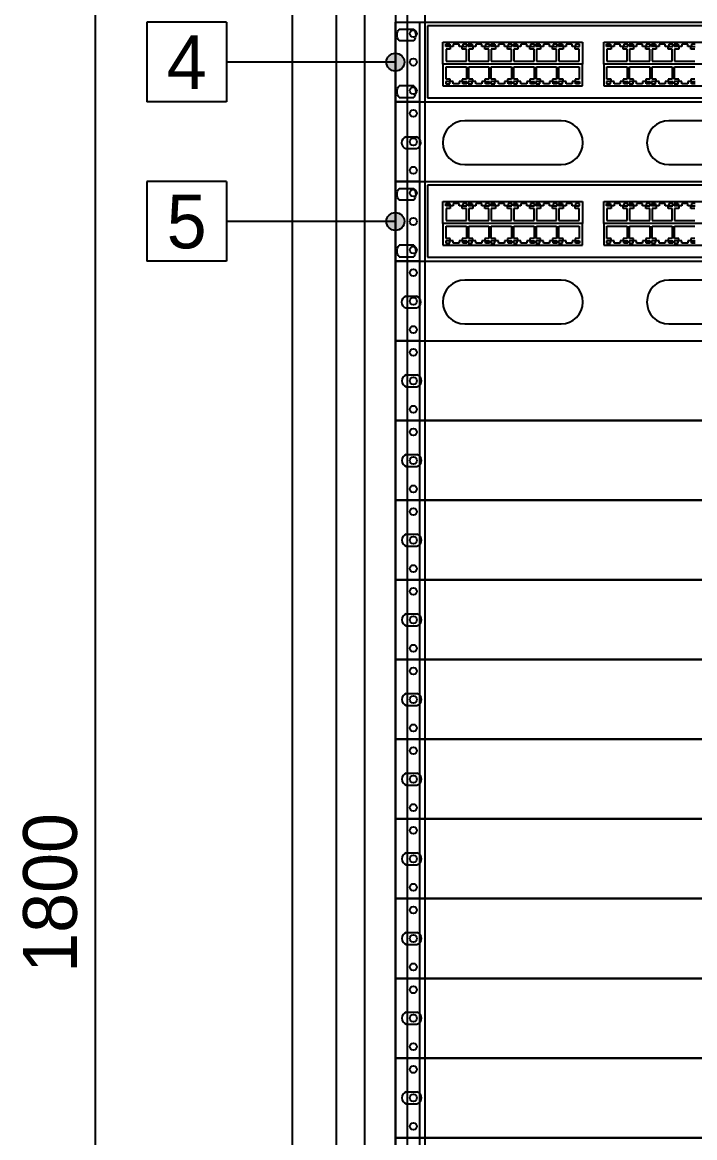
# Model space of a CAD drawing. Header units: millimetres. Extents: x 0 to 84100, y 0 to 29700.
# Drawn here: x 69925 to 72178, y 17294 to 21032 of the extents above; entities that cross this region are included whole.
import ezdxf
from ezdxf.enums import TextEntityAlignment as Align

# ---------------------------------------------------------------- set-up
doc = ezdxf.new("R2010")
doc.units = ezdxf.units.MM
doc.header["$LTSCALE"] = 1000
doc.layers.add('KEC-TEXT', color=6, linetype='Continuous')
doc.styles.add('나눔고딕', font='')
doc.styles.get('나눔고딕').set_extended_font_data('나눔고딕')

# ---------------------------------------------------------------- blocks, each defined once
blk = doc.blocks.new('RACK_36U')
at = {"color": 0}
for p, q in [((24.5, 1780), (24.5, 91.6)), ((40.15, 1757), (40.15, 129.3)), ((57.5, 1757), (57.5, 129.3)), ((73.95, 1757), (73.95, 129.3)), ((64, 1742.3), (64, 140.3)), ((71, 1341.8), (64, 1341.8)), ((71, 1297.3), (64, 1297.3)), ((71, 1252.8), (64, 1252.8)), ((71, 1208.3), (64, 1208.3)), ((71, 1163.8), (64, 1163.8)), ((71, 1119.3), (64, 1119.3)), ((71, 1074.8), (64, 1074.8)), ((71, 1030.3), (64, 1030.3)), ((71, 985.8), (64, 985.8)), ((71, 941.3), (64, 941.3)), ((71, 896.8), (64, 896.8)), ((71, 852.3), (64, 852.3)), ((71, 807.8), (64, 807.8)), ((71, 763.3), (64, 763.3))]:
    blk.add_line(p, q, dxfattribs=at)
for points in [[(0, 1800), (600, 1800), (600, 71.6), (0, 71.6)], [(57.5, 1386.3), (71, 1386.3), (71, 1341.8), (57.5, 1341.8)], [(57.5, 1341.8), (71, 1341.8), (71, 1297.3), (57.5, 1297.3)], [(57.5, 1297.3), (71, 1297.3), (71, 1252.8), (57.5, 1252.8)], [(57.5, 1252.8), (71, 1252.8), (71, 1208.3), (57.5, 1208.3)], [(57.5, 1208.3), (71, 1208.3), (71, 1163.8), (57.5, 1163.8)], [(57.5, 1163.8), (71, 1163.8), (71, 1119.3), (57.5, 1119.3)], [(57.5, 1119.3), (71, 1119.3), (71, 1074.8), (57.5, 1074.8)], [(57.5, 1074.8), (71, 1074.8), (71, 1030.3), (57.5, 1030.3)], [(57.5, 1030.3), (71, 1030.3), (71, 985.8), (57.5, 985.8)], [(57.5, 985.8), (71, 985.8), (71, 941.3), (57.5, 941.3)], [(57.5, 941.3), (71, 941.3), (71, 896.8), (57.5, 896.8)], [(57.5, 896.8), (71, 896.8), (71, 852.3), (57.5, 852.3)], [(57.5, 852.3), (71, 852.3), (71, 807.8), (57.5, 807.8)], [(57.5, 807.8), (71, 807.8), (71, 763.3), (57.5, 763.3)], [(57.5, 763.3), (71, 763.3), (71, 718.8), (57.5, 718.8)]]:
    blk.add_lwpolyline(points, close=True, dxfattribs=at)
for centre in [(67.5, 1379.95), (67.5, 1364.05), (67.5, 1348.15), (67.5, 1335.45), (67.5, 1319.55), (67.5, 1303.65), (67.5, 1290.95), (67.5, 1275.05), (67.5, 1259.15), (67.5, 1246.45), (67.5, 1230.55), (67.5, 1214.65), (67.5, 1201.95), (67.5, 1186.05), (67.5, 1170.15), (67.5, 1157.45), (67.5, 1141.55), (67.5, 1125.65), (67.5, 1112.95), (67.5, 1097.05), (67.5, 1081.15), (67.5, 1068.45), (67.5, 1052.55), (67.5, 1036.65), (67.5, 1023.95), (67.5, 1008.05), (67.5, 992.15), (67.5, 979.45), (67.5, 963.55), (67.5, 947.65), (67.5, 934.95), (67.5, 919.05), (67.5, 903.15), (67.5, 890.45), (67.5, 874.55), (67.5, 858.65), (67.5, 845.95), (67.5, 830.05), (67.5, 814.15), (67.5, 801.45), (67.5, 785.55), (67.5, 769.65)]:
    blk.add_circle(centre, 2, dxfattribs=at)
blk = doc.blocks.new('*U36')
at = {"color": 0, "lineweight": -3}
for p, q in [((0, 44.5), (0, 0)), ((2.04, 40.65), (10.26, 40.65)), ((57.67, 42.53), (17.91, 42.53)), ((17.91, 42.53), (17.91, 2.38)), ((466.09, 42.53), (57.67, 42.53)), ((10.26, 34.23), (2.04, 34.23)), ((26.5, 33.39), (104.42, 33.39)), ((26.5, 21.19), (26.5, 33.39)), ((28.1, 30.94), (28.1, 32.32)), ((28.1, 32.32), (30.29, 32.32)), ((30.29, 32.32), (30.29, 30.94)), ((35.68, 32.32), (32.32, 32.32)), ((32.32, 32.32), (32.32, 30.94)), ((35.68, 30.94), (35.68, 32.32)), ((39.89, 32.32), (37.7, 32.32)), ((37.7, 32.32), (37.7, 30.94)), ((39.89, 30.94), (39.89, 32.32)), ((40.69, 30.94), (40.69, 32.32)), ((40.69, 32.32), (42.87, 32.32)), ((42.87, 32.32), (42.87, 30.94)), ((48.26, 32.32), (44.9, 32.32)), ((44.9, 32.32), (44.9, 30.94)), ((48.26, 30.94), (48.26, 32.32)), ((52.47, 32.32), (50.29, 32.32)), ((50.29, 32.32), (50.29, 30.94)), ((52.47, 30.94), (52.47, 32.32)), ((53.28, 30.94), (53.28, 32.32)), ((53.28, 32.32), (55.46, 32.32)), ((55.46, 32.32), (55.46, 30.94)), ((60.85, 32.32), (57.49, 32.32)), ((57.49, 32.32), (57.49, 30.94)), ((60.85, 30.94), (60.85, 32.32)), ((65.06, 32.32), (62.88, 32.32)), ((62.88, 32.32), (62.88, 30.94)), ((65.06, 30.94), (65.06, 32.32)), ((65.86, 30.94), (65.86, 32.32)), ((65.86, 32.32), (68.05, 32.32)), ((68.05, 32.32), (68.05, 30.94)), ((73.43, 32.32), (70.07, 32.32)), ((70.07, 32.32), (70.07, 30.94)), ((73.43, 30.94), (73.43, 32.32)), ((77.65, 32.32), (75.46, 32.32)), ((75.46, 32.32), (75.46, 30.94)), ((77.65, 30.94), (77.65, 32.32)), ((78.45, 30.94), (78.45, 32.32)), ((78.45, 32.32), (80.63, 32.32)), ((80.63, 32.32), (80.63, 30.94)), ((86.02, 32.32), (82.66, 32.32)), ((82.66, 32.32), (82.66, 30.94)), ((86.02, 30.94), (86.02, 32.32)), ((90.23, 32.32), (88.05, 32.32)), ((88.05, 32.32), (88.05, 30.94)), ((90.23, 30.94), (90.23, 32.32)), ((91.03, 30.94), (91.03, 32.32)), ((91.03, 32.32), (93.22, 32.32)), ((93.22, 32.32), (93.22, 30.94)), ((98.61, 32.32), (95.25, 32.32)), ((95.25, 32.32), (95.25, 30.94)), ((98.61, 30.94), (98.61, 32.32)), ((102.82, 32.32), (100.63, 32.32)), ((100.63, 32.32), (100.63, 30.94)), ((102.82, 30.94), (102.82, 32.32)), ((104.42, 33.39), (104.42, 21.19)), ((116.28, 33.39), (194.2, 33.39)), ((116.28, 21.19), (116.28, 33.39)), ((117.88, 30.94), (117.88, 32.32)), ((117.88, 32.32), (120.07, 32.32)), ((120.07, 32.32), (120.07, 30.94)), ((125.45, 32.32), (122.1, 32.32)), ((122.1, 32.32), (122.1, 30.94)), ((125.45, 30.94), (125.45, 32.32)), ((129.67, 32.32), (127.48, 32.32)), ((127.48, 32.32), (127.48, 30.94)), ((129.67, 30.94), (129.67, 32.32)), ((130.47, 30.94), (130.47, 32.32)), ((130.47, 32.32), (132.65, 32.32)), ((132.65, 32.32), (132.65, 30.94)), ((138.04, 32.32), (134.68, 32.32)), ((134.68, 32.32), (134.68, 30.94)), ((138.04, 30.94), (138.04, 32.32)), ((142.25, 32.32), (140.07, 32.32)), ((140.07, 32.32), (140.07, 30.94)), ((142.25, 30.94), (142.25, 32.32)), ((143.05, 30.94), (143.05, 32.32)), ((143.05, 32.32), (145.24, 32.32)), ((145.24, 32.32), (145.24, 30.94)), ((150.63, 32.32), (147.27, 32.32)), ((147.27, 32.32), (147.27, 30.94)), ((150.63, 30.94), (150.63, 32.32)), ((154.84, 32.32), (152.66, 32.32)), ((152.66, 32.32), (152.66, 30.94)), ((154.84, 30.94), (154.84, 32.32)), ((155.64, 30.94), (155.64, 32.32)), ((155.64, 32.32), (157.82, 32.32)), ((157.82, 32.32), (157.82, 30.94)), ((163.21, 32.32), (159.85, 32.32)), ((159.85, 32.32), (159.85, 30.94)), ((163.21, 30.94), (163.21, 32.32)), ((167.42, 32.32), (165.24, 32.32)), ((165.24, 32.32), (165.24, 30.94)), ((30.29, 30.94), (28.1, 30.94)), ((28.34, 29.56), (28.34, 22.84)), ((30.64, 29.56), (28.34, 29.56)), ((32.32, 30.94), (30.64, 30.94)), ((30.64, 30.94), (30.64, 29.56)), ((37.35, 30.94), (35.68, 30.94)), ((37.35, 29.56), (37.35, 30.94)), ((39.65, 29.56), (37.35, 29.56)), ((37.7, 30.94), (39.89, 30.94)), ((39.65, 22.84), (39.65, 29.56)), ((42.87, 30.94), (40.69, 30.94)), ((40.93, 29.56), (40.93, 22.84)), ((43.22, 29.56), (40.93, 29.56)), ((44.9, 30.94), (43.22, 30.94)), ((43.22, 30.94), (43.22, 29.56)), ((49.94, 30.94), (48.26, 30.94)), ((49.94, 29.56), (49.94, 30.94)), ((52.24, 29.56), (49.94, 29.56)), ((50.29, 30.94), (52.47, 30.94)), ((52.24, 22.84), (52.24, 29.56)), ((55.46, 30.94), (53.28, 30.94)), ((53.51, 29.56), (53.51, 22.84)), ((55.81, 29.56), (53.51, 29.56)), ((57.49, 30.94), (55.81, 30.94)), ((55.81, 30.94), (55.81, 29.56)), ((62.53, 30.94), (60.85, 30.94)), ((62.53, 29.56), (62.53, 30.94)), ((64.82, 29.56), (62.53, 29.56)), ((62.88, 30.94), (65.06, 30.94)), ((64.82, 22.84), (64.82, 29.56)), ((68.05, 30.94), (65.86, 30.94)), ((66.1, 29.56), (66.1, 22.84)), ((68.4, 29.56), (66.1, 29.56)), ((70.07, 30.94), (68.4, 30.94)), ((68.4, 30.94), (68.4, 29.56)), ((75.11, 30.94), (73.43, 30.94)), ((75.11, 29.56), (75.11, 30.94)), ((77.41, 29.56), (75.11, 29.56)), ((75.46, 30.94), (77.65, 30.94)), ((77.41, 22.84), (77.41, 29.56)), ((80.63, 30.94), (78.45, 30.94)), ((78.68, 29.56), (78.68, 22.84)), ((80.98, 29.56), (78.68, 29.56)), ((82.66, 30.94), (80.98, 30.94)), ((80.98, 30.94), (80.98, 29.56)), ((87.7, 30.94), (86.02, 30.94)), ((87.7, 29.56), (87.7, 30.94)), ((90, 29.56), (87.7, 29.56)), ((88.05, 30.94), (90.23, 30.94)), ((90, 22.84), (90, 29.56)), ((93.22, 30.94), (91.03, 30.94)), ((91.27, 29.56), (91.27, 22.84)), ((93.57, 29.56), (91.27, 29.56)), ((95.25, 30.94), (93.57, 30.94)), ((93.57, 30.94), (93.57, 29.56)), ((100.29, 30.94), (98.61, 30.94)), ((100.29, 29.56), (100.29, 30.94)), ((102.58, 29.56), (100.29, 29.56)), ((100.63, 30.94), (102.82, 30.94)), ((102.58, 22.84), (102.58, 29.56)), ((120.07, 30.94), (117.88, 30.94)), ((118.12, 29.56), (118.12, 22.84)), ((120.42, 29.56), (118.12, 29.56)), ((122.1, 30.94), (120.42, 30.94)), ((120.42, 30.94), (120.42, 29.56)), ((127.13, 30.94), (125.45, 30.94)), ((127.13, 29.56), (127.13, 30.94)), ((129.43, 29.56), (127.13, 29.56)), ((127.48, 30.94), (129.67, 30.94)), ((129.43, 22.84), (129.43, 29.56)), ((132.65, 30.94), (130.47, 30.94)), ((130.7, 29.56), (130.7, 22.84)), ((133, 29.56), (130.7, 29.56)), ((134.68, 30.94), (133, 30.94)), ((133, 30.94), (133, 29.56)), ((139.72, 30.94), (138.04, 30.94)), ((139.72, 29.56), (139.72, 30.94)), ((142.02, 29.56), (139.72, 29.56)), ((140.07, 30.94), (142.25, 30.94)), ((142.02, 22.84), (142.02, 29.56)), ((145.24, 30.94), (143.05, 30.94)), ((143.29, 29.56), (143.29, 22.84)), ((145.59, 29.56), (143.29, 29.56)), ((147.27, 30.94), (145.59, 30.94)), ((145.59, 30.94), (145.59, 29.56)), ((152.31, 30.94), (150.63, 30.94)), ((152.31, 29.56), (152.31, 30.94)), ((154.6, 29.56), (152.31, 29.56)), ((152.66, 30.94), (154.84, 30.94)), ((154.6, 22.84), (154.6, 29.56)), ((157.82, 30.94), (155.64, 30.94)), ((155.88, 29.56), (155.88, 22.84)), ((158.17, 29.56), (155.88, 29.56)), ((159.85, 30.94), (158.17, 30.94)), ((158.17, 30.94), (158.17, 29.56)), ((164.89, 30.94), (163.21, 30.94)), ((164.89, 29.56), (164.89, 30.94)), ((167.19, 29.56), (164.89, 29.56)), ((165.24, 30.94), (167.42, 30.94)), ((104.42, 21.19), (26.5, 21.19)), ((104.42, 21.19), (26.5, 21.19)), ((26.5, 21.19), (26.5, 9)), ((28.34, 22.84), (39.65, 22.84)), ((28.34, 12.82), (28.34, 19.55)), ((28.34, 19.55), (39.65, 19.55)), ((39.65, 19.55), (39.65, 12.82)), ((40.93, 22.84), (52.24, 22.84)), ((40.93, 12.82), (40.93, 19.55)), ((40.93, 19.55), (52.24, 19.55)), ((52.24, 19.55), (52.24, 12.82)), ((53.51, 22.84), (64.82, 22.84)), ((53.51, 12.82), (53.51, 19.55)), ((53.51, 19.55), (64.82, 19.55)), ((64.82, 19.55), (64.82, 12.82)), ((66.1, 22.84), (77.41, 22.84)), ((66.1, 12.82), (66.1, 19.55)), ((66.1, 19.55), (77.41, 19.55)), ((77.41, 19.55), (77.41, 12.82)), ((78.68, 22.84), (90, 22.84)), ((78.68, 12.82), (78.68, 19.55)), ((78.68, 19.55), (90, 19.55)), ((90, 19.55), (90, 12.82)), ((91.27, 22.84), (102.58, 22.84)), ((91.27, 12.82), (91.27, 19.55)), ((91.27, 19.55), (102.58, 19.55)), ((102.58, 19.55), (102.58, 12.82)), ((104.42, 9), (104.42, 21.19)), ((194.2, 21.19), (116.28, 21.19)), ((194.2, 21.19), (116.28, 21.19)), ((116.28, 21.19), (116.28, 9)), ((118.12, 22.84), (129.43, 22.84)), ((118.12, 12.82), (118.12, 19.55)), ((118.12, 19.55), (129.43, 19.55)), ((129.43, 19.55), (129.43, 12.82)), ((130.7, 22.84), (142.02, 22.84)), ((130.7, 12.82), (130.7, 19.55)), ((130.7, 19.55), (142.02, 19.55)), ((142.02, 19.55), (142.02, 12.82)), ((143.29, 22.84), (154.6, 22.84)), ((143.29, 12.82), (143.29, 19.55)), ((143.29, 19.55), (154.6, 19.55)), ((154.6, 19.55), (154.6, 12.82)), ((155.88, 22.84), (167.19, 22.84)), ((155.88, 12.82), (155.88, 19.55)), ((155.88, 19.55), (167.19, 19.55)), ((30.64, 12.82), (28.34, 12.82)), ((30.64, 11.45), (30.64, 12.82)), ((39.65, 12.82), (37.35, 12.82)), ((37.35, 12.82), (37.35, 11.45)), ((43.22, 12.82), (40.93, 12.82)), ((43.22, 11.45), (43.22, 12.82)), ((52.24, 12.82), (49.94, 12.82)), ((49.94, 12.82), (49.94, 11.45)), ((55.81, 12.82), (53.51, 12.82)), ((55.81, 11.45), (55.81, 12.82)), ((64.82, 12.82), (62.53, 12.82)), ((62.53, 12.82), (62.53, 11.45)), ((68.4, 12.82), (66.1, 12.82)), ((68.4, 11.45), (68.4, 12.82)), ((77.41, 12.82), (75.11, 12.82)), ((75.11, 12.82), (75.11, 11.45)), ((80.98, 12.82), (78.68, 12.82)), ((80.98, 11.45), (80.98, 12.82)), ((90, 12.82), (87.7, 12.82)), ((87.7, 12.82), (87.7, 11.45)), ((93.57, 12.82), (91.27, 12.82)), ((93.57, 11.45), (93.57, 12.82)), ((102.58, 12.82), (100.29, 12.82)), ((100.29, 12.82), (100.29, 11.45)), ((120.42, 12.82), (118.12, 12.82)), ((120.42, 11.45), (120.42, 12.82)), ((129.43, 12.82), (127.13, 12.82)), ((127.13, 12.82), (127.13, 11.45)), ((133, 12.82), (130.7, 12.82)), ((133, 11.45), (133, 12.82)), ((142.02, 12.82), (139.72, 12.82)), ((139.72, 12.82), (139.72, 11.45)), ((145.59, 12.82), (143.29, 12.82)), ((145.59, 11.45), (145.59, 12.82)), ((154.6, 12.82), (152.31, 12.82)), ((152.31, 12.82), (152.31, 11.45)), ((158.17, 12.82), (155.88, 12.82)), ((158.17, 11.45), (158.17, 12.82)), ((167.19, 12.82), (164.89, 12.82)), ((164.89, 12.82), (164.89, 11.45)), ((10.26, 8.96), (2.04, 8.96)), ((26.5, 9), (104.42, 9)), ((30.29, 11.45), (28.1, 11.45)), ((28.1, 11.45), (28.1, 10.07)), ((28.1, 10.07), (30.29, 10.07)), ((30.29, 10.07), (30.29, 11.45)), ((32.32, 11.45), (30.64, 11.45)), ((32.32, 10.07), (32.32, 11.45)), ((35.68, 10.07), (32.32, 10.07)), ((37.35, 11.45), (35.68, 11.45)), ((35.68, 11.45), (35.68, 10.07)), ((37.7, 11.45), (39.89, 11.45)), ((37.7, 10.07), (37.7, 11.45)), ((39.89, 10.07), (37.7, 10.07)), ((39.89, 11.45), (39.89, 10.07)), ((42.87, 11.45), (40.69, 11.45)), ((40.69, 11.45), (40.69, 10.07)), ((40.69, 10.07), (42.87, 10.07)), ((42.87, 10.07), (42.87, 11.45)), ((44.9, 11.45), (43.22, 11.45)), ((44.9, 10.07), (44.9, 11.45)), ((48.26, 10.07), (44.9, 10.07)), ((49.94, 11.45), (48.26, 11.45)), ((48.26, 11.45), (48.26, 10.07)), ((50.29, 11.45), (52.47, 11.45)), ((50.29, 10.07), (50.29, 11.45)), ((52.47, 10.07), (50.29, 10.07)), ((52.47, 11.45), (52.47, 10.07)), ((55.46, 11.45), (53.28, 11.45)), ((53.28, 11.45), (53.28, 10.07)), ((53.28, 10.07), (55.46, 10.07)), ((55.46, 10.07), (55.46, 11.45)), ((57.49, 11.45), (55.81, 11.45)), ((57.49, 10.07), (57.49, 11.45)), ((60.85, 10.07), (57.49, 10.07)), ((62.53, 11.45), (60.85, 11.45)), ((60.85, 11.45), (60.85, 10.07)), ((62.88, 11.45), (65.06, 11.45)), ((62.88, 10.07), (62.88, 11.45)), ((65.06, 10.07), (62.88, 10.07)), ((65.06, 11.45), (65.06, 10.07)), ((68.05, 11.45), (65.86, 11.45)), ((65.86, 11.45), (65.86, 10.07)), ((65.86, 10.07), (68.05, 10.07)), ((68.05, 10.07), (68.05, 11.45)), ((70.07, 11.45), (68.4, 11.45)), ((70.07, 10.07), (70.07, 11.45)), ((73.43, 10.07), (70.07, 10.07)), ((75.11, 11.45), (73.43, 11.45)), ((73.43, 11.45), (73.43, 10.07)), ((75.46, 11.45), (77.65, 11.45)), ((75.46, 10.07), (75.46, 11.45)), ((77.65, 10.07), (75.46, 10.07)), ((77.65, 11.45), (77.65, 10.07)), ((80.63, 11.45), (78.45, 11.45)), ((78.45, 11.45), (78.45, 10.07)), ((78.45, 10.07), (80.63, 10.07)), ((80.63, 10.07), (80.63, 11.45)), ((82.66, 11.45), (80.98, 11.45)), ((82.66, 10.07), (82.66, 11.45)), ((86.02, 10.07), (82.66, 10.07)), ((87.7, 11.45), (86.02, 11.45)), ((86.02, 11.45), (86.02, 10.07)), ((88.05, 11.45), (90.23, 11.45)), ((88.05, 10.07), (88.05, 11.45)), ((90.23, 10.07), (88.05, 10.07)), ((90.23, 11.45), (90.23, 10.07)), ((93.22, 11.45), (91.03, 11.45)), ((91.03, 11.45), (91.03, 10.07)), ((91.03, 10.07), (93.22, 10.07)), ((93.22, 10.07), (93.22, 11.45)), ((95.25, 11.45), (93.57, 11.45)), ((95.25, 10.07), (95.25, 11.45)), ((98.61, 10.07), (95.25, 10.07)), ((100.29, 11.45), (98.61, 11.45)), ((98.61, 11.45), (98.61, 10.07)), ((100.63, 11.45), (102.82, 11.45)), ((100.63, 10.07), (100.63, 11.45)), ((102.82, 10.07), (100.63, 10.07)), ((102.82, 11.45), (102.82, 10.07)), ((116.28, 9), (194.2, 9)), ((120.07, 11.45), (117.88, 11.45)), ((117.88, 11.45), (117.88, 10.07)), ((117.88, 10.07), (120.07, 10.07)), ((120.07, 10.07), (120.07, 11.45)), ((122.1, 11.45), (120.42, 11.45)), ((122.1, 10.07), (122.1, 11.45)), ((125.45, 10.07), (122.1, 10.07)), ((127.13, 11.45), (125.45, 11.45)), ((125.45, 11.45), (125.45, 10.07)), ((127.48, 11.45), (129.67, 11.45)), ((127.48, 10.07), (127.48, 11.45)), ((129.67, 10.07), (127.48, 10.07)), ((129.67, 11.45), (129.67, 10.07)), ((132.65, 11.45), (130.47, 11.45)), ((130.47, 11.45), (130.47, 10.07)), ((130.47, 10.07), (132.65, 10.07)), ((132.65, 10.07), (132.65, 11.45)), ((134.68, 11.45), (133, 11.45)), ((134.68, 10.07), (134.68, 11.45)), ((138.04, 10.07), (134.68, 10.07)), ((139.72, 11.45), (138.04, 11.45)), ((138.04, 11.45), (138.04, 10.07)), ((140.07, 11.45), (142.25, 11.45)), ((140.07, 10.07), (140.07, 11.45)), ((142.25, 10.07), (140.07, 10.07)), ((142.25, 11.45), (142.25, 10.07)), ((145.24, 11.45), (143.05, 11.45)), ((143.05, 11.45), (143.05, 10.07)), ((143.05, 10.07), (145.24, 10.07)), ((145.24, 10.07), (145.24, 11.45)), ((147.27, 11.45), (145.59, 11.45)), ((147.27, 10.07), (147.27, 11.45)), ((150.63, 10.07), (147.27, 10.07)), ((152.31, 11.45), (150.63, 11.45)), ((150.63, 11.45), (150.63, 10.07)), ((152.66, 11.45), (154.84, 11.45)), ((152.66, 10.07), (152.66, 11.45)), ((154.84, 10.07), (152.66, 10.07)), ((154.84, 11.45), (154.84, 10.07)), ((157.82, 11.45), (155.64, 11.45)), ((155.64, 11.45), (155.64, 10.07)), ((155.64, 10.07), (157.82, 10.07)), ((157.82, 10.07), (157.82, 11.45)), ((159.85, 11.45), (158.17, 11.45)), ((159.85, 10.07), (159.85, 11.45)), ((163.21, 10.07), (159.85, 10.07)), ((164.89, 11.45), (163.21, 11.45)), ((163.21, 11.45), (163.21, 10.07)), ((165.24, 11.45), (167.42, 11.45)), ((165.24, 10.07), (165.24, 11.45)), ((167.42, 10.07), (165.24, 10.07)), ((2.04, 2.54), (10.26, 2.54)), ((17.91, 2.38), (466.09, 2.38))]:
    blk.add_line(p, q, dxfattribs=at)
at = {"color": 0}
for p, q in [((0, 44.5), (485, 44.5)), ((0, 0), (485, 0))]:
    blk.add_line(p, q, dxfattribs=at)
at = {"color": 0, "lineweight": -3, "extrusion": (0, 0, -1)}
for centre, major_axis, start_param, end_param in [((6.15, 37.44), (-5.21, 0), -0.663497, 0.662249), ((6.15, 37.44), (5.21, 0), -0.662187, 0.663558), ((6.15, 5.75), (5.21, 0), 2.479192, 3.804938), ((6.15, 5.75), (-5.21, 0), 2.478201, 3.803946)]:
    blk.add_ellipse(centre, major_axis=major_axis, ratio=1, start_param=start_param, end_param=end_param, dxfattribs=at)
blk = doc.blocks.new('*U21')
at = {"color": 0, "lineweight": -3}
for p, q in [((0, 44.5), (0, 0)), ((2.04, 40.65), (10.26, 40.65)), ((57.67, 42.53), (17.91, 42.53)), ((17.91, 42.53), (17.91, 2.38)), ((466.09, 42.53), (57.67, 42.53)), ((10.26, 34.23), (2.04, 34.23)), ((10.26, 8.96), (2.04, 8.96)), ((2.04, 2.54), (10.26, 2.54)), ((17.91, 2.38), (466.09, 2.38))]:
    blk.add_line(p, q, dxfattribs=at)
at = {"color": 0}
for p, q in [((0, 44.5), (485, 44.5)), ((26.5, 33.39), (104.42, 33.39)), ((26.5, 21.19), (26.5, 33.39)), ((28.1, 30.94), (28.1, 32.32)), ((28.1, 32.32), (30.29, 32.32)), ((30.29, 32.32), (30.29, 30.94)), ((35.68, 32.32), (32.32, 32.32)), ((32.32, 32.32), (32.32, 30.94)), ((35.68, 30.94), (35.68, 32.32)), ((39.89, 32.32), (37.7, 32.32)), ((37.7, 32.32), (37.7, 30.94)), ((39.89, 30.94), (39.89, 32.32)), ((40.69, 30.94), (40.69, 32.32)), ((40.69, 32.32), (42.87, 32.32)), ((42.87, 32.32), (42.87, 30.94)), ((48.26, 32.32), (44.9, 32.32)), ((44.9, 32.32), (44.9, 30.94)), ((48.26, 30.94), (48.26, 32.32)), ((52.47, 32.32), (50.29, 32.32)), ((50.29, 32.32), (50.29, 30.94)), ((52.47, 30.94), (52.47, 32.32)), ((53.28, 30.94), (53.28, 32.32)), ((53.28, 32.32), (55.46, 32.32)), ((55.46, 32.32), (55.46, 30.94)), ((60.85, 32.32), (57.49, 32.32)), ((57.49, 32.32), (57.49, 30.94)), ((60.85, 30.94), (60.85, 32.32)), ((65.06, 32.32), (62.88, 32.32)), ((62.88, 32.32), (62.88, 30.94)), ((65.06, 30.94), (65.06, 32.32)), ((65.86, 30.94), (65.86, 32.32)), ((65.86, 32.32), (68.05, 32.32)), ((68.05, 32.32), (68.05, 30.94)), ((73.43, 32.32), (70.07, 32.32)), ((70.07, 32.32), (70.07, 30.94)), ((73.43, 30.94), (73.43, 32.32)), ((77.65, 32.32), (75.46, 32.32)), ((75.46, 32.32), (75.46, 30.94)), ((77.65, 30.94), (77.65, 32.32)), ((78.45, 30.94), (78.45, 32.32)), ((78.45, 32.32), (80.63, 32.32)), ((80.63, 32.32), (80.63, 30.94)), ((86.02, 32.32), (82.66, 32.32)), ((82.66, 32.32), (82.66, 30.94)), ((86.02, 30.94), (86.02, 32.32)), ((90.23, 32.32), (88.05, 32.32)), ((88.05, 32.32), (88.05, 30.94)), ((90.23, 30.94), (90.23, 32.32)), ((91.03, 30.94), (91.03, 32.32)), ((91.03, 32.32), (93.22, 32.32)), ((93.22, 32.32), (93.22, 30.94)), ((98.61, 32.32), (95.25, 32.32)), ((95.25, 32.32), (95.25, 30.94)), ((98.61, 30.94), (98.61, 32.32)), ((102.82, 32.32), (100.63, 32.32)), ((100.63, 32.32), (100.63, 30.94)), ((102.82, 30.94), (102.82, 32.32)), ((104.42, 33.39), (104.42, 21.19)), ((116.28, 33.39), (194.2, 33.39)), ((116.28, 21.19), (116.28, 33.39)), ((117.88, 30.94), (117.88, 32.32)), ((117.88, 32.32), (120.07, 32.32)), ((120.07, 32.32), (120.07, 30.94)), ((125.45, 32.32), (122.1, 32.32)), ((122.1, 32.32), (122.1, 30.94)), ((125.45, 30.94), (125.45, 32.32)), ((129.67, 32.32), (127.48, 32.32)), ((127.48, 32.32), (127.48, 30.94)), ((129.67, 30.94), (129.67, 32.32)), ((130.47, 30.94), (130.47, 32.32)), ((130.47, 32.32), (132.65, 32.32)), ((132.65, 32.32), (132.65, 30.94)), ((138.04, 32.32), (134.68, 32.32)), ((134.68, 32.32), (134.68, 30.94)), ((138.04, 30.94), (138.04, 32.32)), ((142.25, 32.32), (140.07, 32.32)), ((140.07, 32.32), (140.07, 30.94)), ((142.25, 30.94), (142.25, 32.32)), ((143.05, 30.94), (143.05, 32.32)), ((143.05, 32.32), (145.24, 32.32)), ((145.24, 32.32), (145.24, 30.94)), ((150.63, 32.32), (147.27, 32.32)), ((147.27, 32.32), (147.27, 30.94)), ((150.63, 30.94), (150.63, 32.32)), ((154.84, 32.32), (152.66, 32.32)), ((152.66, 32.32), (152.66, 30.94)), ((154.84, 30.94), (154.84, 32.32)), ((155.64, 30.94), (155.64, 32.32)), ((155.64, 32.32), (157.82, 32.32)), ((157.82, 32.32), (157.82, 30.94)), ((163.21, 32.32), (159.85, 32.32)), ((159.85, 32.32), (159.85, 30.94)), ((163.21, 30.94), (163.21, 32.32)), ((167.42, 32.32), (165.24, 32.32)), ((165.24, 32.32), (165.24, 30.94)), ((30.29, 30.94), (28.1, 30.94)), ((28.34, 29.56), (28.34, 22.84)), ((30.64, 29.56), (28.34, 29.56)), ((32.32, 30.94), (30.64, 30.94)), ((30.64, 30.94), (30.64, 29.56)), ((37.35, 30.94), (35.68, 30.94)), ((37.35, 29.56), (37.35, 30.94)), ((39.65, 29.56), (37.35, 29.56)), ((37.7, 30.94), (39.89, 30.94)), ((39.65, 22.84), (39.65, 29.56)), ((42.87, 30.94), (40.69, 30.94)), ((40.93, 29.56), (40.93, 22.84)), ((43.22, 29.56), (40.93, 29.56)), ((44.9, 30.94), (43.22, 30.94)), ((43.22, 30.94), (43.22, 29.56)), ((49.94, 30.94), (48.26, 30.94)), ((49.94, 29.56), (49.94, 30.94)), ((52.24, 29.56), (49.94, 29.56)), ((50.29, 30.94), (52.47, 30.94)), ((52.24, 22.84), (52.24, 29.56)), ((55.46, 30.94), (53.28, 30.94)), ((53.51, 29.56), (53.51, 22.84)), ((55.81, 29.56), (53.51, 29.56)), ((57.49, 30.94), (55.81, 30.94)), ((55.81, 30.94), (55.81, 29.56)), ((62.53, 30.94), (60.85, 30.94)), ((62.53, 29.56), (62.53, 30.94)), ((64.82, 29.56), (62.53, 29.56)), ((62.88, 30.94), (65.06, 30.94)), ((64.82, 22.84), (64.82, 29.56)), ((68.05, 30.94), (65.86, 30.94)), ((66.1, 29.56), (66.1, 22.84)), ((68.4, 29.56), (66.1, 29.56)), ((70.07, 30.94), (68.4, 30.94)), ((68.4, 30.94), (68.4, 29.56)), ((75.11, 30.94), (73.43, 30.94)), ((75.11, 29.56), (75.11, 30.94)), ((77.41, 29.56), (75.11, 29.56)), ((75.46, 30.94), (77.65, 30.94)), ((77.41, 22.84), (77.41, 29.56)), ((80.63, 30.94), (78.45, 30.94)), ((78.68, 29.56), (78.68, 22.84)), ((80.98, 29.56), (78.68, 29.56)), ((82.66, 30.94), (80.98, 30.94)), ((80.98, 30.94), (80.98, 29.56)), ((87.7, 30.94), (86.02, 30.94)), ((87.7, 29.56), (87.7, 30.94)), ((90, 29.56), (87.7, 29.56)), ((88.05, 30.94), (90.23, 30.94)), ((90, 22.84), (90, 29.56)), ((93.22, 30.94), (91.03, 30.94)), ((91.27, 29.56), (91.27, 22.84)), ((93.57, 29.56), (91.27, 29.56)), ((95.25, 30.94), (93.57, 30.94)), ((93.57, 30.94), (93.57, 29.56)), ((100.29, 30.94), (98.61, 30.94)), ((100.29, 29.56), (100.29, 30.94)), ((102.58, 29.56), (100.29, 29.56)), ((100.63, 30.94), (102.82, 30.94)), ((102.58, 22.84), (102.58, 29.56)), ((120.07, 30.94), (117.88, 30.94)), ((118.12, 29.56), (118.12, 22.84)), ((120.42, 29.56), (118.12, 29.56)), ((122.1, 30.94), (120.42, 30.94)), ((120.42, 30.94), (120.42, 29.56)), ((127.13, 30.94), (125.45, 30.94)), ((127.13, 29.56), (127.13, 30.94)), ((129.43, 29.56), (127.13, 29.56)), ((127.48, 30.94), (129.67, 30.94)), ((129.43, 22.84), (129.43, 29.56)), ((132.65, 30.94), (130.47, 30.94)), ((130.7, 29.56), (130.7, 22.84)), ((133, 29.56), (130.7, 29.56)), ((134.68, 30.94), (133, 30.94)), ((133, 30.94), (133, 29.56)), ((139.72, 30.94), (138.04, 30.94)), ((139.72, 29.56), (139.72, 30.94)), ((142.02, 29.56), (139.72, 29.56)), ((140.07, 30.94), (142.25, 30.94)), ((142.02, 22.84), (142.02, 29.56)), ((145.24, 30.94), (143.05, 30.94)), ((143.29, 29.56), (143.29, 22.84)), ((145.59, 29.56), (143.29, 29.56)), ((147.27, 30.94), (145.59, 30.94)), ((145.59, 30.94), (145.59, 29.56)), ((152.31, 30.94), (150.63, 30.94)), ((152.31, 29.56), (152.31, 30.94)), ((154.6, 29.56), (152.31, 29.56)), ((152.66, 30.94), (154.84, 30.94)), ((154.6, 22.84), (154.6, 29.56)), ((157.82, 30.94), (155.64, 30.94)), ((155.88, 29.56), (155.88, 22.84)), ((158.17, 29.56), (155.88, 29.56)), ((159.85, 30.94), (158.17, 30.94)), ((158.17, 30.94), (158.17, 29.56)), ((164.89, 30.94), (163.21, 30.94)), ((164.89, 29.56), (164.89, 30.94)), ((167.19, 29.56), (164.89, 29.56)), ((165.24, 30.94), (167.42, 30.94)), ((104.42, 21.19), (26.5, 21.19)), ((104.42, 21.19), (26.5, 21.19)), ((26.5, 21.19), (26.5, 9)), ((28.34, 22.84), (39.65, 22.84)), ((28.34, 12.82), (28.34, 19.55)), ((28.34, 19.55), (39.65, 19.55)), ((39.65, 19.55), (39.65, 12.82)), ((40.93, 22.84), (52.24, 22.84)), ((40.93, 12.82), (40.93, 19.55)), ((40.93, 19.55), (52.24, 19.55)), ((52.24, 19.55), (52.24, 12.82)), ((53.51, 22.84), (64.82, 22.84)), ((53.51, 12.82), (53.51, 19.55)), ((53.51, 19.55), (64.82, 19.55)), ((64.82, 19.55), (64.82, 12.82)), ((66.1, 22.84), (77.41, 22.84)), ((66.1, 12.82), (66.1, 19.55)), ((66.1, 19.55), (77.41, 19.55)), ((77.41, 19.55), (77.41, 12.82)), ((78.68, 22.84), (90, 22.84)), ((78.68, 12.82), (78.68, 19.55)), ((78.68, 19.55), (90, 19.55)), ((90, 19.55), (90, 12.82)), ((91.27, 22.84), (102.58, 22.84)), ((91.27, 12.82), (91.27, 19.55)), ((91.27, 19.55), (102.58, 19.55)), ((102.58, 19.55), (102.58, 12.82)), ((104.42, 9), (104.42, 21.19)), ((194.2, 21.19), (116.28, 21.19)), ((194.2, 21.19), (116.28, 21.19)), ((116.28, 21.19), (116.28, 9)), ((118.12, 22.84), (129.43, 22.84)), ((118.12, 12.82), (118.12, 19.55)), ((118.12, 19.55), (129.43, 19.55)), ((129.43, 19.55), (129.43, 12.82)), ((130.7, 22.84), (142.02, 22.84)), ((130.7, 12.82), (130.7, 19.55)), ((130.7, 19.55), (142.02, 19.55)), ((142.02, 19.55), (142.02, 12.82)), ((143.29, 22.84), (154.6, 22.84)), ((143.29, 12.82), (143.29, 19.55)), ((143.29, 19.55), (154.6, 19.55)), ((154.6, 19.55), (154.6, 12.82)), ((155.88, 22.84), (167.19, 22.84)), ((155.88, 12.82), (155.88, 19.55)), ((155.88, 19.55), (167.19, 19.55)), ((30.64, 12.82), (28.34, 12.82)), ((30.64, 11.45), (30.64, 12.82)), ((39.65, 12.82), (37.35, 12.82)), ((37.35, 12.82), (37.35, 11.45)), ((43.22, 12.82), (40.93, 12.82)), ((43.22, 11.45), (43.22, 12.82)), ((52.24, 12.82), (49.94, 12.82)), ((49.94, 12.82), (49.94, 11.45)), ((55.81, 12.82), (53.51, 12.82)), ((55.81, 11.45), (55.81, 12.82)), ((64.82, 12.82), (62.53, 12.82)), ((62.53, 12.82), (62.53, 11.45)), ((68.4, 12.82), (66.1, 12.82)), ((68.4, 11.45), (68.4, 12.82)), ((77.41, 12.82), (75.11, 12.82)), ((75.11, 12.82), (75.11, 11.45)), ((80.98, 12.82), (78.68, 12.82)), ((80.98, 11.45), (80.98, 12.82)), ((90, 12.82), (87.7, 12.82)), ((87.7, 12.82), (87.7, 11.45)), ((93.57, 12.82), (91.27, 12.82)), ((93.57, 11.45), (93.57, 12.82)), ((102.58, 12.82), (100.29, 12.82)), ((100.29, 12.82), (100.29, 11.45)), ((120.42, 12.82), (118.12, 12.82)), ((120.42, 11.45), (120.42, 12.82)), ((129.43, 12.82), (127.13, 12.82)), ((127.13, 12.82), (127.13, 11.45)), ((133, 12.82), (130.7, 12.82)), ((133, 11.45), (133, 12.82)), ((142.02, 12.82), (139.72, 12.82)), ((139.72, 12.82), (139.72, 11.45)), ((145.59, 12.82), (143.29, 12.82)), ((145.59, 11.45), (145.59, 12.82)), ((154.6, 12.82), (152.31, 12.82)), ((152.31, 12.82), (152.31, 11.45)), ((158.17, 12.82), (155.88, 12.82)), ((158.17, 11.45), (158.17, 12.82)), ((167.19, 12.82), (164.89, 12.82)), ((164.89, 12.82), (164.89, 11.45)), ((26.5, 9), (104.42, 9)), ((30.29, 11.45), (28.1, 11.45)), ((28.1, 11.45), (28.1, 10.07)), ((28.1, 10.07), (30.29, 10.07)), ((30.29, 10.07), (30.29, 11.45)), ((32.32, 11.45), (30.64, 11.45)), ((32.32, 10.07), (32.32, 11.45)), ((35.68, 10.07), (32.32, 10.07)), ((37.35, 11.45), (35.68, 11.45)), ((35.68, 11.45), (35.68, 10.07)), ((37.7, 11.45), (39.89, 11.45)), ((37.7, 10.07), (37.7, 11.45)), ((39.89, 10.07), (37.7, 10.07)), ((39.89, 11.45), (39.89, 10.07)), ((42.87, 11.45), (40.69, 11.45)), ((40.69, 11.45), (40.69, 10.07)), ((40.69, 10.07), (42.87, 10.07)), ((42.87, 10.07), (42.87, 11.45)), ((44.9, 11.45), (43.22, 11.45)), ((44.9, 10.07), (44.9, 11.45)), ((48.26, 10.07), (44.9, 10.07)), ((49.94, 11.45), (48.26, 11.45)), ((48.26, 11.45), (48.26, 10.07)), ((50.29, 11.45), (52.47, 11.45)), ((50.29, 10.07), (50.29, 11.45)), ((52.47, 10.07), (50.29, 10.07)), ((52.47, 11.45), (52.47, 10.07)), ((55.46, 11.45), (53.28, 11.45)), ((53.28, 11.45), (53.28, 10.07)), ((53.28, 10.07), (55.46, 10.07)), ((55.46, 10.07), (55.46, 11.45)), ((57.49, 11.45), (55.81, 11.45)), ((57.49, 10.07), (57.49, 11.45)), ((60.85, 10.07), (57.49, 10.07)), ((62.53, 11.45), (60.85, 11.45)), ((60.85, 11.45), (60.85, 10.07)), ((62.88, 11.45), (65.06, 11.45)), ((62.88, 10.07), (62.88, 11.45)), ((65.06, 10.07), (62.88, 10.07)), ((65.06, 11.45), (65.06, 10.07)), ((68.05, 11.45), (65.86, 11.45)), ((65.86, 11.45), (65.86, 10.07)), ((65.86, 10.07), (68.05, 10.07)), ((68.05, 10.07), (68.05, 11.45)), ((70.07, 11.45), (68.4, 11.45)), ((70.07, 10.07), (70.07, 11.45)), ((73.43, 10.07), (70.07, 10.07)), ((75.11, 11.45), (73.43, 11.45)), ((73.43, 11.45), (73.43, 10.07)), ((75.46, 11.45), (77.65, 11.45)), ((75.46, 10.07), (75.46, 11.45)), ((77.65, 10.07), (75.46, 10.07)), ((77.65, 11.45), (77.65, 10.07)), ((80.63, 11.45), (78.45, 11.45)), ((78.45, 11.45), (78.45, 10.07)), ((78.45, 10.07), (80.63, 10.07)), ((80.63, 10.07), (80.63, 11.45)), ((82.66, 11.45), (80.98, 11.45)), ((82.66, 10.07), (82.66, 11.45)), ((86.02, 10.07), (82.66, 10.07)), ((87.7, 11.45), (86.02, 11.45)), ((86.02, 11.45), (86.02, 10.07)), ((88.05, 11.45), (90.23, 11.45)), ((88.05, 10.07), (88.05, 11.45)), ((90.23, 10.07), (88.05, 10.07)), ((90.23, 11.45), (90.23, 10.07)), ((93.22, 11.45), (91.03, 11.45)), ((91.03, 11.45), (91.03, 10.07)), ((91.03, 10.07), (93.22, 10.07)), ((93.22, 10.07), (93.22, 11.45)), ((95.25, 11.45), (93.57, 11.45)), ((95.25, 10.07), (95.25, 11.45)), ((98.61, 10.07), (95.25, 10.07)), ((100.29, 11.45), (98.61, 11.45)), ((98.61, 11.45), (98.61, 10.07)), ((100.63, 11.45), (102.82, 11.45)), ((100.63, 10.07), (100.63, 11.45)), ((102.82, 10.07), (100.63, 10.07)), ((102.82, 11.45), (102.82, 10.07)), ((116.28, 9), (194.2, 9)), ((120.07, 11.45), (117.88, 11.45)), ((117.88, 11.45), (117.88, 10.07)), ((117.88, 10.07), (120.07, 10.07)), ((120.07, 10.07), (120.07, 11.45)), ((122.1, 11.45), (120.42, 11.45)), ((122.1, 10.07), (122.1, 11.45)), ((125.45, 10.07), (122.1, 10.07)), ((127.13, 11.45), (125.45, 11.45)), ((125.45, 11.45), (125.45, 10.07)), ((127.48, 11.45), (129.67, 11.45)), ((127.48, 10.07), (127.48, 11.45)), ((129.67, 10.07), (127.48, 10.07)), ((129.67, 11.45), (129.67, 10.07)), ((132.65, 11.45), (130.47, 11.45)), ((130.47, 11.45), (130.47, 10.07)), ((130.47, 10.07), (132.65, 10.07)), ((132.65, 10.07), (132.65, 11.45)), ((134.68, 11.45), (133, 11.45)), ((134.68, 10.07), (134.68, 11.45)), ((138.04, 10.07), (134.68, 10.07)), ((139.72, 11.45), (138.04, 11.45)), ((138.04, 11.45), (138.04, 10.07)), ((140.07, 11.45), (142.25, 11.45)), ((140.07, 10.07), (140.07, 11.45)), ((142.25, 10.07), (140.07, 10.07)), ((142.25, 11.45), (142.25, 10.07)), ((145.24, 11.45), (143.05, 11.45)), ((143.05, 11.45), (143.05, 10.07)), ((143.05, 10.07), (145.24, 10.07)), ((145.24, 10.07), (145.24, 11.45)), ((147.27, 11.45), (145.59, 11.45)), ((147.27, 10.07), (147.27, 11.45)), ((150.63, 10.07), (147.27, 10.07)), ((152.31, 11.45), (150.63, 11.45)), ((150.63, 11.45), (150.63, 10.07)), ((152.66, 11.45), (154.84, 11.45)), ((152.66, 10.07), (152.66, 11.45)), ((154.84, 10.07), (152.66, 10.07)), ((154.84, 11.45), (154.84, 10.07)), ((157.82, 11.45), (155.64, 11.45)), ((155.64, 11.45), (155.64, 10.07)), ((155.64, 10.07), (157.82, 10.07)), ((157.82, 10.07), (157.82, 11.45)), ((159.85, 11.45), (158.17, 11.45)), ((159.85, 10.07), (159.85, 11.45)), ((163.21, 10.07), (159.85, 10.07)), ((164.89, 11.45), (163.21, 11.45)), ((163.21, 11.45), (163.21, 10.07)), ((165.24, 11.45), (167.42, 11.45)), ((165.24, 10.07), (165.24, 11.45)), ((167.42, 10.07), (165.24, 10.07)), ((0, 0), (485, 0))]:
    blk.add_line(p, q, dxfattribs=at)
at = {"color": 0, "lineweight": -3, "extrusion": (0, 0, -1)}
for centre, major_axis, start_param, end_param in [((6.15, 37.44), (-5.21, 0), -0.663497, 0.662249), ((6.15, 37.44), (5.21, 0), -0.662187, 0.663558), ((6.15, 5.75), (5.21, 0), 2.479192, 3.804938), ((6.15, 5.75), (-5.21, 0), 2.478201, 3.803946)]:
    blk.add_ellipse(centre, major_axis=major_axis, ratio=1, start_param=start_param, end_param=end_param, dxfattribs=at)
blk = doc.blocks.new('ENTRY PANEL')
at = {"color": 0}
for p, q in [((0, 44.5), (0, 0)), ((0, 44.5), (485, 44.5)), ((92.45, 33.96), (38.7, 33.96)), ((206.39, 33.96), (152.64, 33.96)), ((5.86, 25.02), (11.73, 25.02)), ((5.86, 18.47), (11.73, 18.47)), ((38.7, 9.53), (92.45, 9.53)), ((152.64, 9.53), (206.39, 9.53)), ((0, 0), (485, 0))]:
    blk.add_line(p, q, dxfattribs=at)
for centre, radius, start, end in [((38.7, 21.74), 12.22, 90, 270), ((92.45, 21.74), 12.22, 270, 90), ((152.64, 21.74), 12.22, 90, 270), ((6.84, 21.74), 3.42, 106.60155, 253.39845), ((10.75, 21.74), 3.42, 286.60155, 73.39845)]:
    blk.add_arc(centre, radius, start, end, dxfattribs=at)
blk = doc.blocks.new('*U34')
h = blk.add_hatch(color=0)
h.dxf.hatch_style = 1
h.paths.add_polyline_path([(143.83, 22.25, -1), (133.81, 22.25, -1)])
at = {"color": 0}
for p, q in [((0, 44.5), (0, 0)), ((44.5, 44.5), (0, 44.5)), ((44.5, 44.5), (44.5, 0)), ((138.82, 22.25), (44.5, 22.25)), ((44.5, 0), (0, 0))]:
    blk.add_line(p, q, dxfattribs=at)
blk.add_lwpolyline([(44.5, 22.25), (44.5, 22.25)], dxfattribs=at)
blk.add_circle((138.82, 22.25), 5.01, dxfattribs=at)
blk = doc.blocks.new('*U33')
at = {"color": 0}
for p, q in [((0, 44.5), (485, 44.5)), ((0, 44.5), (0, 0)), ((6, 25.6), (12, 25.6)), ((6, 18.9), (12, 18.9)), ((0, 0), (485, 0))]:
    blk.add_line(p, q, dxfattribs=at)
blk.add_lwpolyline([(0, 44.5), (485, 44.5), (485, 0), (0, 0)], close=True, dxfattribs=at)
for centre, start, end in [((7, 22.25), 106.60155, 253.39845), ((11, 22.25), 286.60155, 73.39845)]:
    blk.add_arc(centre, 3.5, start, end, dxfattribs=at)

msp = doc.modelspace()

# ---------------------------------------------------------------- linework, layer by layer
at = {"layer": 'KEC-TEXT', "color": 6}
msp.add_line((70169.1, 23513.8), (70169.1, 12713.8), dxfattribs=at)

# ---------------------------------------------------------------- block references
at = {"layer": 'KEC-TEXT', "color": 6, "xscale": 6, "yscale": 6, "zscale": 6}
for name, p in [('RACK_36U', (70830, 12713.8)), ('ENTRY PANEL', (71175, 21031.6)), ('*U34', (70342.1, 20764.6)), ('*U36', (71175, 20764.6)), ('ENTRY PANEL', (71175, 20497.6)), ('*U34', (70342.1, 20230.6)), ('*U21', (71175, 20230.6)), ('ENTRY PANEL', (71175, 19963.6)), ('*U33', (71175, 19696.6)), ('*U33', (71175, 19429.6)), ('*U33', (71175, 19162.6)), ('*U33', (71175, 18895.6)), ('*U33', (71175, 18628.6)), ('*U33', (71175, 18361.6)), ('*U33', (71175, 18094.6)), ('*U33', (71175, 17827.6)), ('*U33', (71175, 17560.6)), ('*U33', (71175, 17293.6))]:
    msp.add_blockref(name, p, dxfattribs=at)

# ---------------------------------------------------------------- texts
at = {"layer": 'KEC-TEXT', "color": 6, "style": '나눔고딕'}
for s, p in [('4', (70475.6, 20898.1)), ('5', (70475.6, 20364.1))]:
    msp.add_text(s, height=180, dxfattribs=at).set_placement(p, align=Align.MIDDLE_CENTER)
at = {"layer": 'KEC-TEXT', "color": 6, "insert": (70019, 18113.8), "char_height": 180, "attachment_point": 5, "rotation": 90, "style": '나눔고딕'}
msp.add_mtext('1800', dxfattribs=at)

doc.saveas('drawing.dxf')
